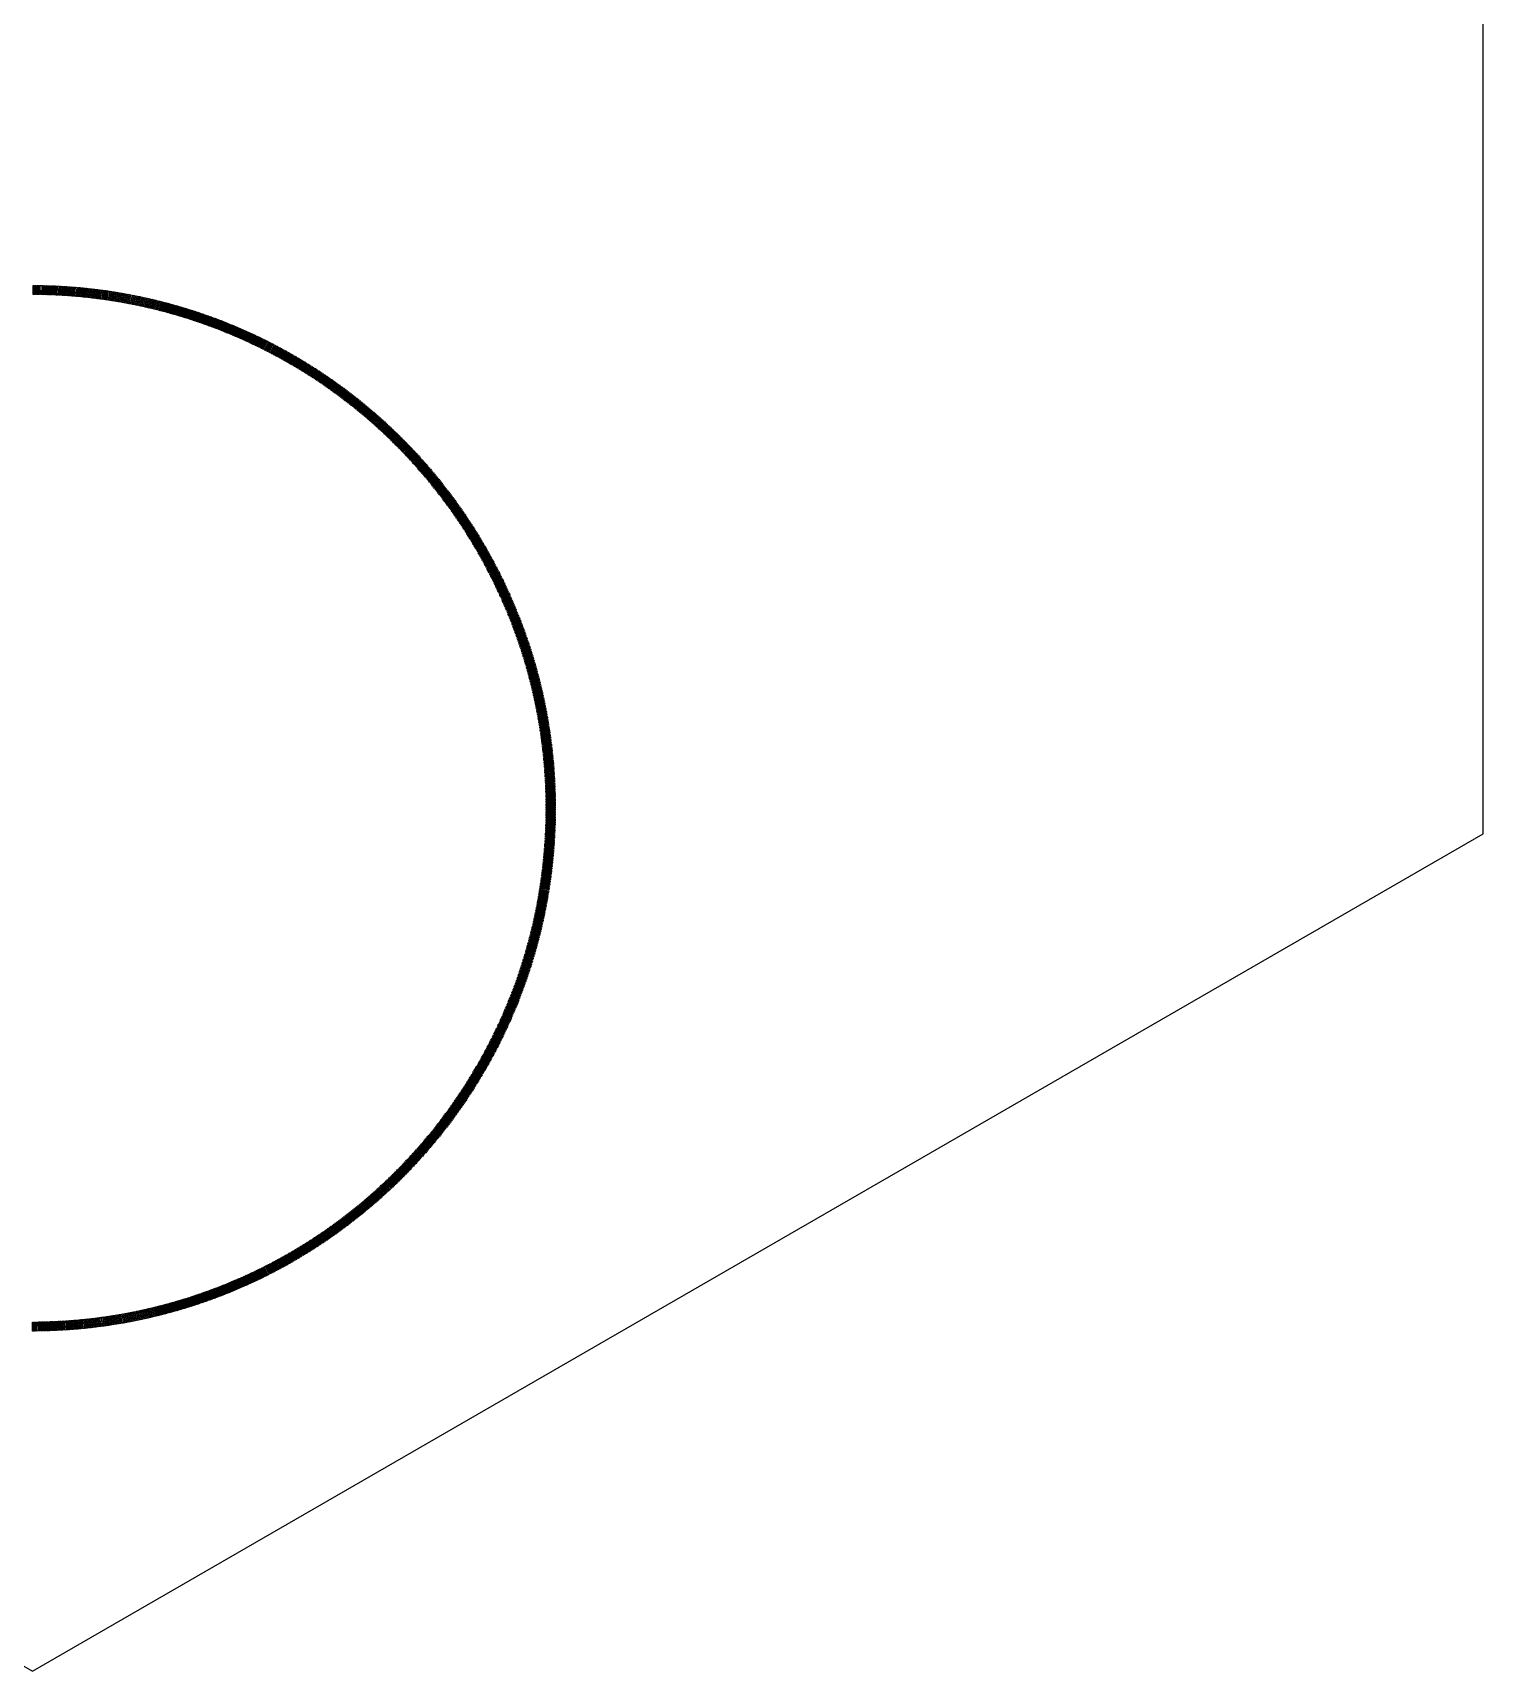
# Model space of a CAD drawing. Header units: inches. Extents: x -4.6 to 41, y -9.9 to 30.4.
# Drawn here: x 6.72 to 18.01, y -9.91 to 2.85 of the extents above; entities that cross this region are included whole.
import ezdxf

# ---------------------------------------------------------------- set-up
doc = ezdxf.new("R2010")
doc.units = ezdxf.units.IN
doc.header["$MEASUREMENT"] = 0

# ---------------------------------------------------------------- blocks, each defined once
blk = doc.blocks.new('*U22')
blk.add_lwpolyline([(0.004, 0.035), (0.004, -0.035), (-0.004, -0.035), (-0.004, 0.035)], close=True)
blk = doc.blocks.new('*U23')
at = {"color": 0, "linetype": 'ByBlock', "lineweight": -2, "transparency": 16777216}
blk.add_blockref('*U22', (6.729, 7.167), dxfattribs=at)
for p, rotation in [((6.742, 7.167), 359.8200000000029), ((6.755, 7.167), 359.6399999999999), ((6.767, 7.167), 359.4600000000001), ((6.78, 7.167), 359.2800000000004), ((6.793, 7.167), 359.1), ((6.805, 7.166), 358.9200000000005), ((6.818, 7.166), 358.7400000000004), ((6.831, 7.166), 358.5599999999999), ((6.843, 7.165), 358.3800000000002), ((6.856, 7.165), 358.2000000000003), ((6.869, 7.165), 358.0200000000003), ((6.881, 7.164), 357.8400000000001), ((6.894, 7.164), 357.6600000000003), ((6.907, 7.163), 357.4800000000001), ((6.919, 7.162), 357.3000000000001), ((6.932, 7.162), 357.1200000000002), ((6.945, 7.161), 356.9400000000002), ((6.957, 7.16), 356.7600000000001), ((6.97, 7.16), 356.5800000000001), ((6.983, 7.159), 356.4000000000001), ((6.995, 7.158), 356.22), ((7.008, 7.157), 356.0400000000001), ((7.021, 7.156), 355.8600000000001), ((7.033, 7.155), 355.6800000000001), ((7.046, 7.154), 355.5000000000002), ((7.058, 7.153), 355.3200000000002), ((7.071, 7.152), 355.1400000000001), ((7.084, 7.151), 354.9600000000001), ((7.096, 7.15), 354.78), ((7.109, 7.149), 354.6000000000001), ((7.122, 7.147), 354.42), ((7.134, 7.146), 354.2400000000001), ((7.147, 7.145), 354.0600000000001), ((7.159, 7.143), 353.8800000000001), ((7.172, 7.142), 353.7000000000001), ((7.185, 7.14), 353.5200000000001), ((7.197, 7.139), 353.3400000000001), ((7.21, 7.137), 353.1600000000001), ((7.222, 7.136), 352.98), ((7.235, 7.134), 352.8000000000001), ((7.248, 7.133), 352.6200000000001), ((7.26, 7.131), 352.4400000000001), ((7.273, 7.129), 352.26), ((7.285, 7.128), 352.0800000000001), ((7.298, 7.126), 351.9000000000001), ((7.31, 7.124), 351.7200000000001), ((7.323, 7.122), 351.54), ((7.335, 7.12), 351.3600000000001), ((7.348, 7.118), 351.1800000000001), ((7.36, 7.116), 351.0000000000001), ((7.373, 7.114), 350.8200000000001), ((7.385, 7.112), 350.6400000000002), ((7.398, 7.11), 350.46), ((7.41, 7.108), 350.2800000000001), ((7.423, 7.106), 350.1000000000001), ((7.435, 7.103), 349.9200000000001), ((7.448, 7.101), 349.7400000000001), ((7.46, 7.099), 349.5600000000001), ((7.473, 7.096), 349.3800000000001), ((7.485, 7.094), 349.2000000000001), ((7.498, 7.092), 349.02), ((7.51, 7.089), 348.8400000000001), ((7.523, 7.087), 348.6600000000001), ((7.535, 7.084), 348.4800000000001), ((7.547, 7.082), 348.3), ((7.56, 7.079), 348.12), ((7.572, 7.076), 347.9400000000001), ((7.585, 7.074), 347.76), ((7.597, 7.071), 347.58), ((7.609, 7.068), 347.4000000000001), ((7.622, 7.065), 347.2200000000001), ((7.634, 7.062), 347.0400000000001), ((7.646, 7.06), 346.86), ((7.659, 7.057), 346.6800000000001), ((7.671, 7.054), 346.5000000000001), ((7.683, 7.051), 346.3200000000002), ((7.696, 7.048), 346.14), ((7.708, 7.045), 345.9600000000002), ((7.72, 7.041), 345.7800000000001), ((7.732, 7.038), 345.6), ((7.745, 7.035), 345.42), ((7.757, 7.032), 345.2400000000001), ((7.769, 7.029), 345.0600000000001), ((7.781, 7.025), 344.8800000000001), ((7.794, 7.022), 344.7000000000001), ((7.806, 7.018), 344.5200000000001), ((7.818, 7.015), 344.34), ((7.83, 7.012), 344.1600000000001), ((7.842, 7.008), 343.9800000000001), ((7.855, 7.005), 343.8000000000001), ((7.867, 7.001), 343.6200000000001), ((7.879, 6.997), 343.4400000000001), ((7.891, 6.994), 343.26), ((7.903, 6.99), 343.08), ((7.915, 6.986), 342.9000000000001), ((7.927, 6.982), 342.7200000000001), ((7.94, 6.979), 342.54), ((7.952, 6.975), 342.3600000000001), ((7.964, 6.971), 342.18), ((7.976, 6.967), 342.0000000000001), ((7.988, 6.963), 341.8200000000001), ((8, 6.959), 341.64), ((8.012, 6.955), 341.4600000000001), ((8.024, 6.951), 341.2800000000001), ((8.036, 6.947), 341.1), ((8.048, 6.943), 340.9200000000001), ((8.06, 6.938), 340.74), ((8.072, 6.934), 340.5600000000001), ((8.084, 6.93), 340.3800000000001), ((8.096, 6.926), 340.2), ((8.107, 6.921), 340.0200000000001), ((8.119, 6.917), 339.8400000000001), ((8.131, 6.913), 339.66), ((8.143, 6.908), 339.4800000000001), ((8.155, 6.904), 339.3), ((8.167, 6.899), 339.1200000000001), ((8.179, 6.895), 338.9400000000001), ((8.19, 6.89), 338.76), ((8.202, 6.885), 338.5800000000001), ((8.214, 6.881), 338.4), ((8.226, 6.876), 338.22), ((8.238, 6.871), 338.0400000000001), ((8.249, 6.866), 337.86), ((8.261, 6.862), 337.6800000000001), ((8.273, 6.857), 337.5000000000001), ((8.284, 6.852), 337.3200000000001), ((8.296, 6.847), 337.14), ((8.308, 6.842), 336.9600000000001), ((8.319, 6.837), 336.7800000000001), ((8.331, 6.832), 336.6000000000001), ((8.343, 6.827), 336.42), ((8.354, 6.822), 336.2400000000001), ((8.366, 6.817), 336.06), ((8.377, 6.811), 335.8800000000001), ((8.389, 6.806), 335.7000000000001), ((8.4, 6.801), 335.52), ((8.412, 6.796), 335.34), ((8.424, 6.79), 335.1600000000001), ((8.435, 6.785), 334.98), ((8.446, 6.779), 334.8000000000001), ((8.458, 6.774), 334.6200000000001), ((8.469, 6.769), 334.4400000000001), ((8.481, 6.763), 334.2600000000001), ((8.492, 6.757), 334.08), ((8.504, 6.752), 333.9), ((8.515, 6.746), 333.7200000000001), ((8.526, 6.741), 333.54), ((8.538, 6.735), 333.3600000000001), ((8.549, 6.729), 333.1800000000001), ((8.56, 6.723), 333.0000000000001), ((8.571, 6.718), 332.8200000000001), ((8.583, 6.712), 332.64), ((8.594, 6.706), 332.4600000000001), ((8.605, 6.7), 332.2800000000001), ((8.616, 6.694), 332.1), ((8.628, 6.688), 331.9200000000001), ((8.639, 6.682), 331.7400000000001), ((8.65, 6.676), 331.5600000000001), ((8.661, 6.67), 331.3800000000001), ((8.672, 6.664), 331.2), ((8.683, 6.658), 331.0200000000001), ((8.694, 6.652), 330.8400000000001), ((8.705, 6.645), 330.66), ((8.716, 6.639), 330.4800000000001), ((8.727, 6.633), 330.3000000000001), ((8.738, 6.626), 330.12), ((8.749, 6.62), 329.9400000000001), ((8.76, 6.614), 329.7600000000002), ((8.771, 6.607), 329.58), ((8.782, 6.601), 329.4), ((8.793, 6.594), 329.22), ((8.804, 6.588), 329.0400000000001), ((8.815, 6.581), 328.86), ((8.825, 6.575), 328.68), ((8.836, 6.568), 328.5000000000001), ((8.847, 6.561), 328.3200000000001), ((8.858, 6.555), 328.14), ((8.869, 6.548), 327.96), ((8.879, 6.541), 327.78), ((8.89, 6.534), 327.6000000000001), ((8.901, 6.528), 327.4200000000001), ((8.911, 6.521), 327.2400000000001), ((8.922, 6.514), 327.0600000000001), ((8.933, 6.507), 326.8800000000001), ((8.943, 6.5), 326.7), ((8.954, 6.493), 326.52), ((8.964, 6.486), 326.34), ((8.975, 6.479), 326.1600000000001), ((8.985, 6.472), 325.9800000000001), ((8.996, 6.465), 325.8), ((9.006, 6.457), 325.6200000000001), ((9.017, 6.45), 325.4400000000001), ((9.027, 6.443), 325.26), ((9.037, 6.436), 325.0800000000001), ((9.048, 6.428), 324.9000000000001), ((9.058, 6.421), 324.7200000000001), ((9.068, 6.414), 324.5400000000001), ((9.079, 6.406), 324.36), ((9.089, 6.399), 324.18), ((9.099, 6.391), 324.0000000000001), ((9.11, 6.384), 323.8200000000001), ((9.12, 6.376), 323.64), ((9.13, 6.369), 323.4600000000001), ((9.14, 6.361), 323.2800000000001), ((9.15, 6.354), 323.1000000000001), ((9.16, 6.346), 322.92), ((9.17, 6.338), 322.74), ((9.18, 6.331), 322.5600000000001), ((9.19, 6.323), 322.3800000000001), ((9.2, 6.315), 322.2), ((9.21, 6.307), 322.02), ((9.22, 6.299), 321.84), ((9.23, 6.292), 321.6600000000001), ((9.24, 6.284), 321.4800000000001), ((9.25, 6.276), 321.3000000000001), ((9.26, 6.268), 321.1200000000001), ((9.27, 6.26), 320.94), ((9.28, 6.252), 320.76), ((9.289, 6.244), 320.58), ((9.299, 6.236), 320.4), ((9.309, 6.227), 320.2200000000001), ((9.319, 6.219), 320.0400000000001), ((9.328, 6.211), 319.8600000000001), ((9.338, 6.203), 319.6800000000001), ((9.348, 6.195), 319.5), ((9.357, 6.186), 319.32), ((9.367, 6.178), 319.14), ((9.376, 6.17), 318.96), ((9.386, 6.161), 318.78), ((9.395, 6.153), 318.6000000000001), ((9.405, 6.145), 318.4200000000001), ((9.414, 6.136), 318.2400000000001), ((9.424, 6.128), 318.06), ((9.433, 6.119), 317.8800000000001), ((9.443, 6.111), 317.7000000000001), ((9.452, 6.102), 317.52), ((9.461, 6.094), 317.34), ((9.471, 6.085), 317.1600000000001), ((9.48, 6.076), 316.98), ((9.489, 6.068), 316.8000000000001), ((9.498, 6.059), 316.6200000000001), ((9.507, 6.05), 316.4400000000001), ((9.517, 6.041), 316.2600000000001), ((9.526, 6.033), 316.08), ((9.535, 6.024), 315.9), ((9.544, 6.015), 315.72), ((9.553, 6.006), 315.5400000000001), ((9.562, 5.997), 315.3600000000001), ((9.571, 5.988), 315.1800000000001), ((9.58, 5.979), 315.0000000000001), ((9.589, 5.97), 314.8200000000001), ((9.598, 5.961), 314.64), ((9.607, 5.952), 314.46), ((9.615, 5.943), 314.2800000000001), ((9.624, 5.934), 314.1000000000001), ((9.633, 5.925), 313.9200000000001), ((9.642, 5.916), 313.7400000000001), ((9.65, 5.906), 313.5600000000001), ((9.659, 5.897), 313.3800000000001), ((9.668, 5.888), 313.2), ((9.677, 5.879), 313.0200000000001), ((9.685, 5.869), 312.8400000000001), ((9.694, 5.86), 312.66), ((9.702, 5.851), 312.4800000000001), ((9.711, 5.841), 312.3000000000001), ((9.719, 5.832), 312.12), ((9.728, 5.822), 311.9400000000001), ((9.736, 5.813), 311.76), ((9.745, 5.803), 311.58), ((9.753, 5.794), 311.4000000000001), ((9.761, 5.784), 311.22), ((9.77, 5.775), 311.0400000000001), ((9.778, 5.765), 310.8600000000001), ((9.786, 5.756), 310.6800000000001), ((9.794, 5.746), 310.5000000000001), ((9.803, 5.736), 310.3200000000001), ((9.811, 5.727), 310.14), ((9.819, 5.717), 309.96), ((9.827, 5.707), 309.78), ((9.835, 5.697), 309.6), ((9.843, 5.688), 309.4200000000001), ((9.851, 5.678), 309.2400000000001), ((9.859, 5.668), 309.0600000000001), ((9.867, 5.658), 308.88), ((9.875, 5.648), 308.7), ((9.883, 5.638), 308.52), ((9.891, 5.628), 308.34), ((9.899, 5.618), 308.1600000000001), ((9.906, 5.608), 307.9800000000001), ((9.914, 5.598), 307.8000000000001), ((9.922, 5.588), 307.6200000000001), ((9.93, 5.578), 307.4400000000001), ((9.937, 5.568), 307.26), ((9.945, 5.558), 307.0800000000001), ((9.952, 5.548), 306.9), ((9.96, 5.538), 306.72), ((9.968, 5.527), 306.5400000000001), ((9.975, 5.517), 306.36), ((9.983, 5.507), 306.1800000000001), ((9.99, 5.497), 306.0000000000001), ((9.997, 5.486), 305.8200000000001), ((10.005, 5.476), 305.6400000000001), ((10.012, 5.466), 305.46), ((10.019, 5.455), 305.28), ((10.027, 5.445), 305.1), ((10.034, 5.435), 304.92), ((10.041, 5.424), 304.7400000000001), ((10.048, 5.414), 304.5600000000001), ((10.056, 5.403), 304.3800000000001), ((10.063, 5.393), 304.2), ((10.07, 5.382), 304.02), ((10.077, 5.372), 303.84), ((10.084, 5.361), 303.66), ((10.091, 5.351), 303.48), ((10.098, 5.34), 303.3000000000001), ((10.105, 5.33), 303.1200000000001), ((10.112, 5.319), 302.9400000000001), ((10.118, 5.308), 302.76), ((10.125, 5.298), 302.58), ((10.132, 5.287), 302.4000000000001), ((10.139, 5.276), 302.2200000000001), ((10.145, 5.265), 302.04), ((10.152, 5.255), 301.8600000000001), ((10.159, 5.244), 301.6800000000001), ((10.165, 5.233), 301.5), ((10.172, 5.222), 301.3200000000001), ((10.179, 5.211), 301.1400000000001), ((10.185, 5.2), 300.96), ((10.192, 5.189), 300.7800000000001), ((10.198, 5.179), 300.6), ((10.204, 5.168), 300.42), ((10.211, 5.157), 300.2400000000001), ((10.217, 5.146), 300.06), ((10.223, 5.135), 299.8800000000001), ((10.23, 5.124), 299.7000000000001), ((10.236, 5.113), 299.52), ((10.242, 5.102), 299.34), ((10.248, 5.091), 299.16), ((10.254, 5.079), 298.98), ((10.261, 5.068), 298.8000000000001), ((10.267, 5.057), 298.6200000000001), ((10.273, 5.046), 298.4400000000001), ((10.279, 5.035), 298.2600000000001), ((10.285, 5.024), 298.08), ((10.291, 5.012), 297.9), ((10.296, 5.001), 297.72), ((10.302, 4.99), 297.5400000000001), ((10.308, 4.979), 297.3600000000001), ((10.314, 4.967), 297.1800000000001), ((10.32, 4.956), 297.0000000000001), ((10.325, 4.945), 296.8200000000001), ((10.331, 4.934), 296.64), ((10.337, 4.922), 296.4600000000001), ((10.342, 4.911), 296.28), ((10.348, 4.899), 296.1), ((10.353, 4.888), 295.9200000000001), ((10.359, 4.877), 295.7400000000001), ((10.364, 4.865), 295.5600000000001), ((10.37, 4.854), 295.3800000000001), ((10.375, 4.842), 295.2000000000001), ((10.38, 4.831), 295.0200000000001), ((10.386, 4.819), 294.8400000000001), ((10.391, 4.808), 294.66), ((10.396, 4.796), 294.48), ((10.402, 4.785), 294.3), ((10.407, 4.773), 294.1200000000001), ((10.412, 4.761), 293.9400000000001), ((10.417, 4.75), 293.76), ((10.422, 4.738), 293.5800000000001), ((10.427, 4.727), 293.4000000000001), ((10.432, 4.715), 293.22), ((10.437, 4.703), 293.04), ((10.442, 4.692), 292.86), ((10.447, 4.68), 292.6800000000001), ((10.452, 4.668), 292.5000000000001), ((10.456, 4.656), 292.3200000000001), ((10.461, 4.645), 292.14), ((10.466, 4.633), 291.9600000000001), ((10.471, 4.621), 291.78), ((10.475, 4.609), 291.6000000000001), ((10.48, 4.598), 291.42), ((10.485, 4.586), 291.2400000000001), ((10.489, 4.574), 291.0600000000001), ((10.494, 4.562), 290.8800000000001), ((10.498, 4.55), 290.7), ((10.502, 4.538), 290.52), ((10.507, 4.526), 290.3400000000001), ((10.511, 4.515), 290.1600000000001), ((10.516, 4.503), 289.98), ((10.52, 4.491), 289.8), ((10.524, 4.479), 289.6200000000001), ((10.528, 4.467), 289.44), ((10.532, 4.455), 289.26), ((10.537, 4.443), 289.0800000000001), ((10.541, 4.431), 288.9), ((10.545, 4.419), 288.7200000000001), ((10.549, 4.407), 288.5400000000001), ((10.553, 4.395), 288.36), ((10.557, 4.383), 288.1800000000001), ((10.561, 4.371), 288.0000000000001), ((10.565, 4.359), 287.8200000000001), ((10.568, 4.347), 287.6400000000001), ((10.572, 4.334), 287.46), ((10.576, 4.322), 287.28), ((10.58, 4.31), 287.1000000000001), ((10.583, 4.298), 286.92), ((10.587, 4.286), 286.7400000000001), ((10.591, 4.274), 286.5600000000001), ((10.594, 4.262), 286.3800000000001), ((10.598, 4.249), 286.2), ((10.601, 4.237), 286.02), ((10.605, 4.225), 285.84), ((10.608, 4.213), 285.6600000000001), ((10.611, 4.201), 285.4800000000001), ((10.615, 4.188), 285.3000000000001), ((10.618, 4.176), 285.1200000000001), ((10.621, 4.164), 284.9400000000001), ((10.624, 4.152), 284.76), ((10.628, 4.139), 284.58), ((10.631, 4.127), 284.4000000000001), ((10.634, 4.115), 284.2200000000001), ((10.637, 4.103), 284.04), ((10.64, 4.09), 283.8600000000001), ((10.643, 4.078), 283.68), ((10.646, 4.066), 283.5000000000001), ((10.649, 4.053), 283.3200000000001), ((10.652, 4.041), 283.14), ((10.655, 4.029), 282.9600000000001), ((10.657, 4.016), 282.7800000000001), ((10.66, 4.004), 282.6), ((10.663, 3.991), 282.42), ((10.666, 3.979), 282.2400000000001), ((10.668, 3.967), 282.0600000000001), ((10.671, 3.954), 281.8800000000001), ((10.673, 3.942), 281.7), ((10.676, 3.929), 281.52), ((10.678, 3.917), 281.3400000000001), ((10.681, 3.905), 281.16), ((10.683, 3.892), 280.98), ((10.686, 3.88), 280.8000000000001), ((10.688, 3.867), 280.6200000000001), ((10.69, 3.855), 280.4400000000001), ((10.692, 3.842), 280.26), ((10.695, 3.83), 280.08), ((10.697, 3.817), 279.9), ((10.699, 3.805), 279.7200000000001), ((10.701, 3.792), 279.5400000000001), ((10.703, 3.78), 279.3600000000001), ((10.705, 3.767), 279.18), ((10.707, 3.755), 279.0000000000001), ((10.709, 3.742), 278.82), ((10.711, 3.73), 278.64), ((10.713, 3.717), 278.4600000000001), ((10.715, 3.705), 278.28), ((10.716, 3.692), 278.1000000000001), ((10.718, 3.679), 277.9200000000001), ((10.72, 3.667), 277.74), ((10.721, 3.654), 277.56), ((10.723, 3.642), 277.38), ((10.725, 3.629), 277.2), ((10.726, 3.617), 277.02), ((10.728, 3.604), 276.84), ((10.729, 3.591), 276.66), ((10.731, 3.579), 276.4800000000001), ((10.732, 3.566), 276.3), ((10.733, 3.554), 276.1200000000001), ((10.735, 3.541), 275.9400000000001), ((10.736, 3.528), 275.76), ((10.737, 3.516), 275.58), ((10.738, 3.503), 275.4), ((10.739, 3.491), 275.22), ((10.741, 3.478), 275.04), ((10.742, 3.465), 274.8600000000001), ((10.743, 3.453), 274.6800000000001), ((10.744, 3.44), 274.5000000000001), ((10.745, 3.427), 274.3200000000001), ((10.745, 3.415), 274.14), ((10.746, 3.402), 273.96), ((10.747, 3.389), 273.7800000000001), ((10.748, 3.377), 273.6000000000001), ((10.749, 3.364), 273.42), ((10.749, 3.351), 273.2400000000001), ((10.75, 3.339), 273.0600000000001), ((10.751, 3.326), 272.8800000000001), ((10.751, 3.313), 272.7), ((10.752, 3.301), 272.52), ((10.752, 3.288), 272.3400000000001), ((10.753, 3.275), 272.1600000000001), ((10.753, 3.263), 271.98), ((10.754, 3.25), 271.8), ((10.754, 3.237), 271.6200000000001), ((10.754, 3.225), 271.44), ((10.755, 3.212), 271.26), ((10.755, 3.199), 271.08), ((10.755, 3.187), 270.9), ((10.755, 3.174), 270.7200000000001), ((10.755, 3.161), 270.54), ((10.755, 3.149), 270.36), ((10.755, 3.136), 270.1800000000001), ((10.755, 3.123), 270.0000000000001), ((10.755, 3.111), 269.8200000000001), ((10.755, 3.098), 269.64), ((10.755, 3.085), 269.46), ((10.755, 3.073), 269.2800000000001), ((10.755, 3.06), 269.1), ((10.75, 2.933), 267.3000000000001), ((10.751, 2.946), 267.4800000000001), ((10.752, 2.971), 267.84), ((10.752, 2.959), 267.6600000000001), ((10.754, 3.009), 268.3800000000001), ((10.753, 2.997), 268.2), ((10.753, 2.984), 268.02), ((10.754, 3.047), 268.9200000000001), ((10.754, 3.035), 268.7400000000001), ((10.754, 3.022), 268.56), ((10.742, 2.807), 265.5), ((10.743, 2.819), 265.68), ((10.744, 2.832), 265.8600000000001), ((10.745, 2.845), 266.0400000000001), ((10.746, 2.857), 266.22), ((10.748, 2.883), 266.58), ((10.747, 2.87), 266.4), ((10.748, 2.895), 266.76), ((10.749, 2.908), 266.94), ((10.75, 2.921), 267.12), ((10.73, 2.681), 263.7), ((10.731, 2.693), 263.8800000000001), ((10.733, 2.706), 264.0600000000001), ((10.734, 2.718), 264.2400000000001), ((10.735, 2.731), 264.4200000000001), ((10.737, 2.744), 264.6), ((10.738, 2.756), 264.78), ((10.739, 2.769), 264.96), ((10.74, 2.782), 265.14), ((10.741, 2.794), 265.3200000000001), ((10.714, 2.555), 261.9), ((10.716, 2.567), 262.08), ((10.717, 2.58), 262.26), ((10.719, 2.593), 262.4400000000001), ((10.721, 2.605), 262.6200000000001), ((10.722, 2.618), 262.8000000000001), ((10.724, 2.63), 262.9800000000001), ((10.726, 2.643), 263.16), ((10.727, 2.655), 263.34), ((10.729, 2.668), 263.52), ((10.692, 2.417), 259.92), ((10.694, 2.43), 260.1000000000001), ((10.696, 2.442), 260.28), ((10.698, 2.455), 260.4600000000001), ((10.7, 2.467), 260.6400000000001), ((10.702, 2.48), 260.82), ((10.704, 2.492), 261.0000000000001), ((10.706, 2.505), 261.1800000000001), ((10.708, 2.517), 261.36), ((10.71, 2.53), 261.5400000000001), ((10.712, 2.542), 261.7200000000001), ((10.667, 2.293), 258.1200000000001), ((10.67, 2.305), 258.3), ((10.672, 2.318), 258.48), ((10.675, 2.33), 258.6600000000001), ((10.677, 2.343), 258.84), ((10.68, 2.355), 259.02), ((10.682, 2.367), 259.2), ((10.685, 2.38), 259.3800000000001), ((10.687, 2.392), 259.5600000000001), ((10.689, 2.405), 259.74), ((10.636, 2.157), 256.14), ((10.639, 2.169), 256.3200000000001), ((10.642, 2.182), 256.5), ((10.645, 2.194), 256.6800000000001), ((10.648, 2.206), 256.8600000000001), ((10.651, 2.219), 257.0400000000001), ((10.653, 2.231), 257.22), ((10.656, 2.243), 257.4), ((10.659, 2.256), 257.58), ((10.662, 2.268), 257.76), ((10.664, 2.281), 257.9400000000001), ((10.603, 2.035), 254.3400000000001), ((10.607, 2.047), 254.52), ((10.61, 2.059), 254.7000000000001), ((10.613, 2.071), 254.88), ((10.617, 2.083), 255.06), ((10.62, 2.096), 255.2400000000001), ((10.623, 2.108), 255.42), ((10.626, 2.12), 255.6000000000001), ((10.63, 2.132), 255.7800000000001), ((10.633, 2.145), 255.96), ((10.563, 1.901), 252.36), ((10.567, 1.913), 252.54), ((10.571, 1.925), 252.7200000000001), ((10.574, 1.937), 252.9000000000001), ((10.578, 1.949), 253.08), ((10.582, 1.962), 253.2600000000001), ((10.585, 1.974), 253.4400000000001), ((10.589, 1.986), 253.62), ((10.593, 1.998), 253.8), ((10.596, 2.01), 253.98), ((10.6, 2.022), 254.1600000000001), ((10.522, 1.781), 250.5600000000001), ((10.527, 1.793), 250.74), ((10.531, 1.805), 250.9200000000001), ((10.535, 1.817), 251.1000000000001), ((10.539, 1.829), 251.2800000000001), ((10.543, 1.841), 251.46), ((10.547, 1.853), 251.64), ((10.551, 1.865), 251.8200000000001), ((10.555, 1.877), 252.0000000000001), ((10.559, 1.889), 252.1800000000001), ((10.473, 1.65), 248.58), ((10.478, 1.662), 248.76), ((10.483, 1.674), 248.9400000000001), ((10.487, 1.686), 249.12), ((10.492, 1.698), 249.3), ((10.496, 1.71), 249.48), ((10.501, 1.721), 249.6600000000001), ((10.505, 1.733), 249.8400000000001), ((10.509, 1.745), 250.02), ((10.514, 1.757), 250.2), ((10.518, 1.769), 250.3800000000001), ((10.42, 1.522), 246.6000000000001), ((10.425, 1.533), 246.78), ((10.43, 1.545), 246.96), ((10.435, 1.557), 247.14), ((10.44, 1.568), 247.3200000000001), ((10.445, 1.58), 247.5000000000001), ((10.45, 1.592), 247.68), ((10.455, 1.603), 247.86), ((10.459, 1.615), 248.04), ((10.464, 1.627), 248.2200000000001), ((10.469, 1.639), 248.4000000000001), ((10.362, 1.395), 244.62), ((10.368, 1.406), 244.8), ((10.373, 1.418), 244.9800000000001), ((10.378, 1.429), 245.16), ((10.384, 1.441), 245.34), ((10.389, 1.452), 245.52), ((10.394, 1.464), 245.7), ((10.399, 1.475), 245.88), ((10.405, 1.487), 246.0600000000001), ((10.41, 1.498), 246.24), ((10.415, 1.51), 246.42), ((10.294, 1.259), 242.46), ((10.3, 1.27), 242.6400000000001), ((10.306, 1.281), 242.82), ((10.312, 1.292), 243.0000000000001), ((10.317, 1.304), 243.18), ((10.323, 1.315), 243.36), ((10.329, 1.326), 243.5400000000001), ((10.334, 1.338), 243.7200000000001), ((10.34, 1.349), 243.9), ((10.346, 1.361), 244.08), ((10.351, 1.372), 244.26), ((10.357, 1.383), 244.44), ((10.227, 1.136), 240.48), ((10.233, 1.147), 240.6600000000001), ((10.24, 1.158), 240.84), ((10.246, 1.17), 241.02), ((10.252, 1.181), 241.2000000000001), ((10.258, 1.192), 241.3800000000001), ((10.264, 1.203), 241.5600000000001), ((10.27, 1.214), 241.74), ((10.276, 1.225), 241.92), ((10.282, 1.236), 242.1000000000001), ((10.288, 1.248), 242.28), ((10.149, 1.006), 238.3200000000001), ((10.156, 1.016), 238.5), ((10.163, 1.027), 238.68), ((10.169, 1.038), 238.86), ((10.176, 1.049), 239.04), ((10.182, 1.06), 239.22), ((10.189, 1.071), 239.4), ((10.195, 1.082), 239.58), ((10.202, 1.092), 239.76), ((10.208, 1.103), 239.9400000000001), ((10.215, 1.114), 240.12), ((10.221, 1.125), 240.3), ((10.067, 0.878), 236.16), ((10.074, 0.888), 236.34), ((10.081, 0.899), 236.52), ((10.088, 0.91), 236.7000000000001), ((10.095, 0.92), 236.8800000000001), ((10.102, 0.931), 237.06), ((10.109, 0.941), 237.24), ((10.116, 0.952), 237.42), ((10.122, 0.963), 237.6000000000001), ((10.129, 0.973), 237.7800000000001), ((10.136, 0.984), 237.9600000000001), ((10.143, 0.995), 238.14), ((9.972, 0.743), 233.8200000000001), ((9.98, 0.753), 234), ((9.987, 0.764), 234.18), ((9.994, 0.774), 234.3600000000001), ((10.002, 0.784), 234.54), ((10.009, 0.794), 234.72), ((10.017, 0.805), 234.9), ((10.024, 0.815), 235.08), ((10.031, 0.826), 235.2600000000001), ((10.038, 0.836), 235.4400000000001), ((10.045, 0.846), 235.62), ((10.053, 0.857), 235.8), ((10.06, 0.867), 235.98), ((9.88, 0.622), 231.66), ((9.888, 0.632), 231.84), ((9.895, 0.642), 232.0200000000001), ((9.903, 0.652), 232.2), ((9.911, 0.662), 232.38), ((9.919, 0.672), 232.56), ((9.926, 0.682), 232.74), ((9.934, 0.692), 232.9200000000001), ((9.942, 0.702), 233.1000000000001), ((9.949, 0.713), 233.28), ((9.957, 0.723), 233.46), ((9.965, 0.733), 233.64), ((9.766, 0.486), 229.1400000000001), ((9.775, 0.495), 229.32), ((9.783, 0.505), 229.5000000000001), ((9.791, 0.515), 229.68), ((9.799, 0.524), 229.86), ((9.807, 0.534), 230.04), ((9.816, 0.544), 230.22), ((9.824, 0.553), 230.4), ((9.832, 0.563), 230.5800000000001), ((9.84, 0.573), 230.76), ((9.848, 0.583), 230.94), ((9.856, 0.593), 231.12), ((9.864, 0.602), 231.3), ((9.872, 0.612), 231.4800000000001), ((9.656, 0.364), 226.8), ((9.664, 0.373), 226.98), ((9.673, 0.382), 227.16), ((9.682, 0.391), 227.34), ((9.69, 0.401), 227.52), ((9.699, 0.41), 227.7), ((9.707, 0.419), 227.8800000000001), ((9.716, 0.429), 228.0600000000001), ((9.724, 0.438), 228.2400000000001), ((9.733, 0.448), 228.42), ((9.741, 0.457), 228.6), ((9.75, 0.467), 228.78), ((9.758, 0.476), 228.96), ((9.522, 0.228), 224.1), ((9.531, 0.237), 224.28), ((9.54, 0.246), 224.4600000000001), ((9.549, 0.255), 224.64), ((9.558, 0.264), 224.82), ((9.567, 0.273), 225.0000000000001), ((9.576, 0.282), 225.18), ((9.585, 0.291), 225.36), ((9.594, 0.3), 225.54), ((9.603, 0.309), 225.72), ((9.612, 0.318), 225.8999999999999), ((9.621, 0.327), 226.08), ((9.629, 0.336), 226.26), ((9.638, 0.345), 226.4400000000001), ((9.647, 0.354), 226.62), ((9.382, 0.1), 221.4), ((9.392, 0.108), 221.58), ((9.401, 0.116), 221.7600000000001), ((9.411, 0.125), 221.94), ((9.42, 0.133), 222.12), ((9.429, 0.142), 222.3), ((9.439, 0.15), 222.48), ((9.448, 0.159), 222.66), ((9.457, 0.168), 222.84), ((9.467, 0.176), 223.02), ((9.476, 0.185), 223.2), ((9.485, 0.193), 223.38), ((9.495, 0.202), 223.56), ((9.504, 0.211), 223.74), ((9.513, 0.22), 223.92), ((9.236, -0.022), 218.7), ((9.246, -0.014), 218.88), ((9.256, -0.006), 219.06), ((9.266, 0.002), 219.24), ((9.276, 0.01), 219.42), ((9.286, 0.018), 219.6), ((9.295, 0.026), 219.78), ((9.305, 0.034), 219.9600000000001), ((9.315, 0.042), 220.14), ((9.324, 0.05), 220.32), ((9.334, 0.058), 220.5), ((9.344, 0.066), 220.68), ((9.353, 0.075), 220.8600000000001), ((9.363, 0.083), 221.04), ((9.373, 0.091), 221.22), ((9.064, -0.152), 215.64), ((9.075, -0.145), 215.82), ((9.085, -0.137), 216), ((9.095, -0.13), 216.18), ((9.105, -0.122), 216.36), ((9.116, -0.115), 216.54), ((9.126, -0.107), 216.72), ((9.136, -0.1), 216.9), ((9.146, -0.092), 217.08), ((9.156, -0.085), 217.26), ((9.166, -0.077), 217.44), ((9.176, -0.069), 217.62), ((9.186, -0.061), 217.8), ((9.196, -0.054), 217.9800000000001), ((9.206, -0.046), 218.16), ((9.216, -0.038), 218.3400000000001), ((9.226, -0.03), 218.5200000000001), ((8.864, -0.286), 212.22), ((8.875, -0.279), 212.4), ((8.886, -0.273), 212.58), ((8.896, -0.266), 212.76), ((8.907, -0.259), 212.94), ((8.918, -0.252), 213.1200000000001), ((8.928, -0.245), 213.3), ((8.939, -0.238), 213.4800000000001), ((8.949, -0.231), 213.66), ((8.96, -0.224), 213.84), ((8.971, -0.217), 214.02), ((8.981, -0.21), 214.2), ((8.992, -0.203), 214.38), ((9.002, -0.196), 214.56), ((9.012, -0.189), 214.74), ((9.023, -0.181), 214.92), ((9.033, -0.174), 215.1), ((9.044, -0.167), 215.28), ((9.054, -0.159), 215.4600000000001), ((8.645, -0.414), 208.6200000000001), ((8.656, -0.408), 208.8), ((8.668, -0.402), 208.98), ((8.679, -0.396), 209.16), ((8.69, -0.39), 209.3399999999999), ((8.701, -0.383), 209.52), ((8.712, -0.377), 209.7), ((8.723, -0.371), 209.88), ((8.734, -0.364), 210.06), ((8.745, -0.358), 210.24), ((8.756, -0.352), 210.42), ((8.767, -0.345), 210.6), ((8.778, -0.339), 210.78), ((8.789, -0.332), 210.96), ((8.799, -0.326), 211.14), ((8.81, -0.319), 211.32), ((8.821, -0.313), 211.5), ((8.832, -0.306), 211.68), ((8.843, -0.3), 211.8600000000001), ((8.853, -0.293), 212.04), ((8.384, -0.544), 204.48), ((8.396, -0.538), 204.6600000000001), ((8.407, -0.533), 204.8400000000001), ((8.419, -0.528), 205.02), ((8.43, -0.522), 205.2), ((8.442, -0.517), 205.3800000000001), ((8.453, -0.512), 205.56), ((8.465, -0.506), 205.7400000000001), ((8.476, -0.501), 205.92), ((8.488, -0.495), 206.0999999999999), ((8.499, -0.49), 206.28), ((8.51, -0.484), 206.46), ((8.522, -0.478), 206.6400000000001), ((8.533, -0.473), 206.82), ((8.544, -0.467), 207.0000000000001), ((8.556, -0.461), 207.18), ((8.567, -0.455), 207.36), ((8.578, -0.45), 207.54), ((8.589, -0.444), 207.72), ((8.601, -0.438), 207.9), ((8.612, -0.432), 208.08), ((8.623, -0.426), 208.26), ((8.634, -0.42), 208.44), ((8.067, -0.671), 199.62), ((8.079, -0.667), 199.8), ((8.091, -0.663), 199.98), ((8.103, -0.659), 200.16), ((8.115, -0.654), 200.34), ((8.126, -0.65), 200.52), ((8.138, -0.645), 200.7), ((8.15, -0.641), 200.88), ((8.162, -0.636), 201.06), ((8.174, -0.632), 201.2400000000001), ((8.186, -0.627), 201.42), ((8.198, -0.623), 201.6), ((8.209, -0.618), 201.7800000000001), ((8.221, -0.613), 201.9600000000001), ((8.233, -0.609), 202.14), ((8.245, -0.604), 202.32), ((8.256, -0.599), 202.5000000000001), ((8.268, -0.594), 202.68), ((8.28, -0.589), 202.86), ((8.291, -0.584), 203.04), ((8.303, -0.579), 203.22), ((8.315, -0.574), 203.4000000000001), ((8.326, -0.569), 203.58), ((8.338, -0.564), 203.76), ((8.35, -0.559), 203.94), ((8.361, -0.554), 204.12), ((8.373, -0.549), 204.3), ((7.629, -0.799), 193.14), ((7.641, -0.796), 193.3200000000001), ((7.654, -0.793), 193.5), ((7.666, -0.79), 193.68), ((7.678, -0.787), 193.8600000000001), ((7.691, -0.784), 194.04), ((7.703, -0.781), 194.22), ((7.715, -0.778), 194.4), ((7.728, -0.775), 194.58), ((7.74, -0.772), 194.76), ((7.752, -0.769), 194.94), ((7.764, -0.765), 195.12), ((7.777, -0.762), 195.3), ((7.789, -0.759), 195.48), ((7.801, -0.755), 195.6600000000001), ((7.813, -0.752), 195.84), ((7.825, -0.748), 196.02), ((7.838, -0.745), 196.2), ((7.85, -0.741), 196.38), ((7.862, -0.738), 196.56), ((7.874, -0.734), 196.74), ((7.886, -0.731), 196.92), ((7.898, -0.727), 197.1), ((7.91, -0.723), 197.28), ((7.923, -0.719), 197.46), ((7.935, -0.716), 197.64), ((7.947, -0.712), 197.82), ((7.959, -0.708), 197.9999999999999), ((7.971, -0.704), 198.1800000000001), ((7.983, -0.7), 198.36), ((7.995, -0.696), 198.54), ((8.007, -0.692), 198.72), ((8.019, -0.688), 198.9000000000001), ((8.031, -0.684), 199.08), ((8.043, -0.68), 199.26), ((8.055, -0.676), 199.44), ((6.724, -0.903), 180.1799999999971), ((6.737, -0.903), 180.3600000000001), ((6.75, -0.903), 180.5399999999992), ((6.762, -0.903), 180.72), ((6.775, -0.902), 180.8999999999996), ((6.788, -0.902), 181.0799999999998), ((6.8, -0.902), 181.2599999999997), ((6.813, -0.902), 181.4399999999998), ((6.826, -0.901), 181.62), ((6.838, -0.901), 181.7999999999997), ((6.851, -0.901), 181.9799999999998), ((6.864, -0.9), 182.1600000000001), ((6.876, -0.9), 182.34), ((6.889, -0.899), 182.52), ((6.902, -0.899), 182.6999999999999), ((6.914, -0.898), 182.8799999999999), ((6.927, -0.897), 183.0599999999999), ((6.94, -0.897), 183.2399999999999), ((6.952, -0.896), 183.4200000000001), ((6.965, -0.895), 183.6), ((6.978, -0.895), 183.78), ((6.99, -0.894), 183.96), ((7.003, -0.893), 184.1400000000001), ((7.015, -0.892), 184.3199999999999), ((7.028, -0.891), 184.4999999999999), ((7.041, -0.89), 184.6799999999999), ((7.053, -0.889), 184.86), ((7.066, -0.888), 185.04), ((7.079, -0.887), 185.2200000000001), ((7.091, -0.886), 185.3999999999999), ((7.104, -0.884), 185.58), ((7.117, -0.883), 185.76), ((7.129, -0.882), 185.9400000000001), ((7.142, -0.881), 186.12), ((7.154, -0.879), 186.2999999999999), ((7.167, -0.878), 186.48), ((7.18, -0.877), 186.66), ((7.192, -0.875), 186.84), ((7.205, -0.874), 187.0199999999999), ((7.217, -0.872), 187.2000000000001), ((7.23, -0.87), 187.38), ((7.242, -0.869), 187.5600000000001), ((7.255, -0.867), 187.74), ((7.268, -0.865), 187.92), ((7.28, -0.864), 188.1), ((7.293, -0.862), 188.28), ((7.305, -0.86), 188.46), ((7.318, -0.858), 188.64), ((7.33, -0.856), 188.82), ((7.343, -0.854), 189), ((7.355, -0.852), 189.1799999999999), ((7.368, -0.85), 189.36), ((7.38, -0.848), 189.5399999999999), ((7.393, -0.846), 189.72), ((7.405, -0.844), 189.9), ((7.418, -0.842), 190.08), ((7.43, -0.84), 190.26), ((7.443, -0.838), 190.44), ((7.455, -0.835), 190.6200000000001), ((7.468, -0.833), 190.8), ((7.48, -0.831), 190.98), ((7.493, -0.828), 191.16), ((7.505, -0.826), 191.3399999999999), ((7.518, -0.823), 191.5200000000001), ((7.53, -0.821), 191.7), ((7.542, -0.818), 191.88), ((7.555, -0.816), 192.0600000000001), ((7.567, -0.813), 192.24), ((7.58, -0.81), 192.42), ((7.592, -0.807), 192.6), ((7.604, -0.805), 192.78), ((7.617, -0.802), 192.96)]:
    blk.add_blockref('*U22', p, dxfattribs=dict(at, rotation=rotation))

msp = doc.modelspace()

# ---------------------------------------------------------------- linework, layer by layer
msp.add_lwpolyline([(6.72, -9.909), (18.014, -3.388), (18.014, 9.653), (6.72, 16.174), (-4.574, 9.653), (-4.574, -3.388)], close=True)

# ---------------------------------------------------------------- block references
msp.add_blockref('*U23', (0, -6.322))

doc.saveas('drawing.dxf')
